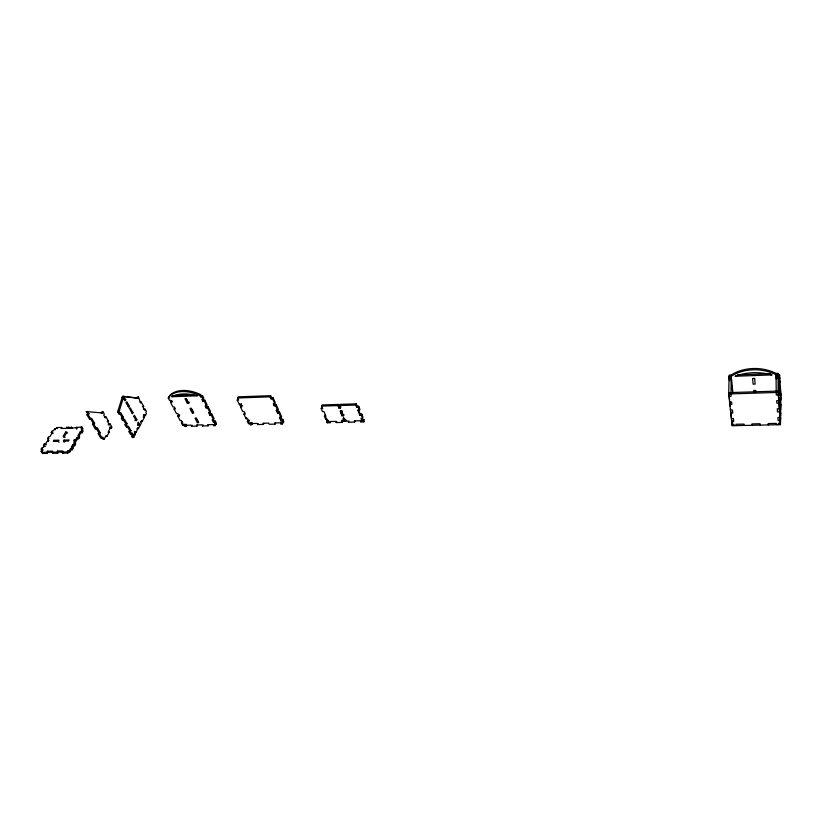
<?xml version="1.0" encoding="UTF-8"?>
<svg xmlns="http://www.w3.org/2000/svg" width="822" height="822" viewBox="0 0 822 822"><rect width="100%" height="100%" fill="white"/><g stroke="black" fill="none" stroke-linecap="round" stroke-linejoin="round"><path stroke-width="1.23" d="M780.9 394.18L780.468 424.666L732.166 425.704L728.713 393.964L729.093 375.171L731.107 375.099A34.586 23.879 1.2 0 1 776.03 373.455L778.105 373.373L779.533 376.086L779.554 374.791L777.53 374.863M731.107 375.099L731.015 396.368L728.98 396.43L729.063 395.094L729.546 399.574M780.355 387.922L780.376 386.628M780.592 391.364L780.612 390.07M780.787 394.108L780.808 392.813M780.468 424.666L778.167 392.423L778.105 373.373M779.729 378.891L779.749 377.596M779.965 382.374L779.986 381.089M778.434 424.707L778.331 423.34L780.376 423.289L780.397 421.933L780.201 419.189L780.181 420.545L778.136 420.587L777.9 417.484L779.955 417.442L779.975 416.086L779.575 410.527L779.554 411.884L777.499 411.935L777.273 408.791L779.338 408.74L779.359 407.383L778.948 401.753L778.927 403.109L776.852 403.16L776.677 400.684L778.753 400.633L778.773 399.276L778.362 393.574L778.342 394.93L776.256 394.992L776.03 373.455M732.34 388.734L732.412 387.429M732.597 391.169L732.176 385.179M732.166 425.704L732.268 423.7M729.669 400.704L729.597 402.04L731.611 401.979L731.878 404.424L729.854 404.475L729.936 403.14L730.296 406.469M731.488 380.658L731.559 379.353M731.744 383.124L731.261 376.517M730.532 408.678L730.46 410.024L732.464 409.973L732.803 413.065L730.799 413.117L730.871 411.781L731.395 418.593L733.388 418.542L733.717 421.604L731.724 421.645L731.796 420.309L731.991 422.107M120.146 413.815L119.015 411.832L123.814 396.348L137.911 398.084L138.497 397.016L137.171 397.067L136.586 398.125L122.468 396.399L117.659 411.873L118.8 413.856L120.146 413.815L120.762 412.706L123.341 417.227L122.735 418.336L123.855 420.309L122.509 420.35L121.389 418.377L121.995 417.268L119.416 412.747L118.8 413.856M326.642 421.614L328.153 421.573L328.605 420.412L327.084 420.453L327.135 422.785L330.167 422.714L329.673 421.542L335.766 421.378L336.249 422.559L342.353 422.405L341.87 421.224L344.171 421.162L343.216 418.788L344.757 418.747L345.713 421.121L348.014 421.059L348.487 422.241L354.642 422.087L354.179 420.905L360.365 420.741L360.827 421.933L363.93 421.85L363.889 419.487L362.338 419.528L361.916 420.7L363.468 420.659L363.889 419.487M361.916 420.7L360.992 418.316L362.543 418.275L362.964 417.103L361.793 414.103L360.242 414.154L359.82 415.326L361.382 415.285L361.793 414.103M360.827 421.933L361.248 420.761M354.642 422.087L355.073 420.915M359.82 415.326L357.94 410.507L359.502 410.455L359.923 409.284L358.752 406.253L357.19 406.304L356.758 407.476L358.33 407.424L358.752 406.253M357.94 410.507L358.361 409.335L360.242 414.154M356.758 407.476L355.813 405.041L356.234 403.869L339.887 404.393L339.445 405.554L340.421 407.969L338.87 408.02L337.893 405.606L338.335 404.434L322.183 404.948L321.721 406.109L322.727 408.513L321.197 408.555L322.44 411.545L323.971 411.503L325.944 416.261L324.423 416.302L325.656 419.261L327.177 419.22L328.153 421.573M348.487 422.241L348.918 421.08M345.713 421.121L346.134 419.95M344.171 421.162L344.603 419.991L343.647 417.627L343.216 418.788M343.555 415.778L341.633 410.99L340.082 411.031L342.014 415.819L343.555 415.778L343.986 414.607M341.87 421.224L342.312 420.052L342.353 422.405M342.116 412.182L342.548 411.021M342.014 415.819L342.455 414.648L340.842 410.661M336.249 422.559L336.681 421.398M341.048 413.425L341.49 412.264M338.87 408.02L339.311 406.859L338.335 404.434M340.421 407.969L340.853 406.808L339.311 406.859M330.167 422.714L330.608 421.552M327.135 422.785L327.084 420.453M325.656 419.261L326.108 418.1L324.875 415.141L324.423 416.302M321.197 408.555L321.649 407.404M280.888 421.676L280.929 423.967L282.398 423.936L281.874 422.775L283.343 422.734L283.826 421.594L282.778 419.271L281.309 419.312L280.826 420.463L282.295 420.422L282.778 419.271M280.929 423.967L281.412 422.827M281.874 422.775L282.357 421.635L282.398 423.936M280.826 420.463L279.644 417.843L281.124 417.802L281.607 416.662L279.501 411.976L278.021 412.028L277.538 413.168L279.007 413.127L279.501 411.976M279.644 417.843L280.127 416.703M250.412 422.477L249.898 423.607L250.443 424.748L251.881 424.707L251.337 423.566L257.111 423.422L257.646 424.563L263.43 424.419L262.896 423.268L268.712 423.114L269.236 424.265L275.072 424.121L275.555 422.981M277.538 413.168L276.336 410.517L276.829 409.377L278.021 412.028M276.336 410.517L277.815 410.476L278.309 409.335L276.182 404.599L274.692 404.65L274.199 405.791L275.689 405.749L276.182 404.599M274.199 405.791L273.264 403.715L274.753 403.664L275.247 402.523L273.099 397.745L271.609 397.797L271.106 398.937L272.596 398.886L273.099 397.745M263.43 424.419L263.924 423.279M257.646 424.563L258.139 423.433M271.106 398.937L270.161 396.831L270.654 395.69L238.226 396.841L237.692 397.971L238.688 400.047L237.229 400.098L239.479 404.814L240.928 404.763L241.452 403.633M251.337 423.566L251.84 422.436L252.385 423.577L251.881 424.707M250.443 424.748L250.946 423.618M249.898 423.607L248.47 423.638L247.371 421.357L247.884 420.227M247.371 421.357L248.809 421.316L249.323 420.186M248.47 423.638L248.974 422.508M248.809 421.316L247.586 418.727L246.138 418.768L246.651 417.638M246.138 418.768L243.939 414.154L244.453 413.024M243.939 414.154L245.377 414.113L244.134 411.493L242.685 411.534L240.456 406.869L240.98 405.739L242.428 405.688M239.479 404.814L240.003 403.684M237.229 400.098L237.753 398.968M184.59 424.203L184.036 425.313L184.621 426.423L185.998 426.392L185.412 425.272L190.91 425.138L191.495 426.248L197.013 426.115L196.437 424.995L201.976 424.851L202.551 425.971L208.12 425.827L207.545 424.707L213.134 424.553L213.699 425.683L215.107 425.652L214.532 424.522L215.939 424.481L216.463 423.361L215.333 421.1L213.936 421.141L213.401 422.261L214.799 422.22L215.333 421.1M213.699 425.683L214.234 424.563M214.532 424.522L215.066 423.402L215.631 424.532L215.107 425.652M213.401 422.261L212.117 419.713L213.525 419.672L214.049 418.552L211.768 413.99L210.36 414.031L209.816 415.151L211.223 415.11L211.768 413.99M208.12 425.827L208.654 424.707M209.816 415.151L208.521 412.572L209.929 412.531L210.473 411.411L208.161 406.798L206.743 406.839L206.199 407.959L207.617 407.918L208.161 406.798M202.551 425.971L203.096 424.851M197.352 422.693L195.02 418.172L196.417 418.141L198.739 422.652L197.352 422.693L197.897 421.573L196.15 418.193M206.199 407.959L205.181 405.934L206.599 405.883L207.144 404.773L204.801 400.108L203.383 400.16L202.829 401.28L204.257 401.228L204.801 400.108M197.013 426.115L197.557 424.995M202.829 401.28L201.801 399.235L203.229 399.184L203.774 398.064L202.592 395.711L201.174 395.762L200.619 396.882L202.048 396.831L202.592 395.711M191.495 426.248L192.04 425.138M200.619 396.882L200.023 395.701L200.578 394.591A27.568 17.283 25.6 0 0 169.599 395.731L169.024 396.831L169.64 397.992L168.243 398.043L169.466 400.365L170.863 400.314L171.921 402.338L170.534 402.39L172.969 406.982L174.346 406.941L175.405 408.945L174.028 408.986L176.432 413.538L177.809 413.497L179.155 416.045L177.778 416.086L180.152 420.597L181.528 420.556L182.854 423.073L181.487 423.114L182.669 425.344L184.036 425.313M185.412 425.272L185.957 424.173L186.543 425.282L185.998 426.392M192.379 413.055L190.016 408.472L191.413 408.431L193.776 413.014L192.379 413.055L192.934 411.945L190.971 408.133M182.669 425.344L183.214 424.244M191.197 410.774L191.752 409.664M181.487 423.114L182.042 422.005M172.384 395.629L171.808 396.728L197.177 395.814L197.732 394.694M188.741 403.232L186.347 398.588L184.94 398.639L187.334 403.283L188.741 403.232L189.307 402.122M187.334 403.283L187.899 402.174L185.988 398.454M177.778 416.086L178.333 414.987L179.71 414.946L179.155 416.045M174.028 408.986L174.593 407.876M170.534 402.39L171.11 401.28L172.497 401.228M168.243 398.043L168.818 396.944M130.451 434.232L131.047 433.122L132.301 435.321L131.705 436.431L132.332 437.52L133.667 437.489L133.041 436.4L133.637 435.29L132.383 433.091L131.787 434.201L130.451 434.232L129.033 431.756L129.629 430.646L126.413 424.789L127.02 423.679L124.461 419.199L123.855 420.309M139.504 424.316L138.918 425.406L137.685 423.207L138.271 422.118L139.504 424.316L138.178 424.358L137.593 425.436M133.667 437.489L135.435 434.17L134.818 433.081L135.702 431.427L136.318 432.526L134.993 432.557L134.366 431.458M136.318 432.526L137.757 427.584L138.373 428.683L137.038 428.714M138.373 428.683L141.271 423.238L140.665 422.148L141.528 420.525L142.144 421.614L140.819 421.655M142.144 421.614L144.436 417.309L143.829 416.209L144.693 414.607L145.299 415.696L143.984 415.737L143.377 414.648M145.299 415.696L146.439 413.558L145.833 412.469L146.408 411.401L145.196 409.212L143.881 409.253M145.196 409.212L144.631 410.281L143.11 407.527L143.686 406.458L141.25 402.03L139.925 402.081M131.787 434.201L130.369 431.725L130.965 430.615L128.448 426.186L127.842 427.296L126.506 427.327L125.067 424.82L125.674 423.71L123.115 419.241L122.509 420.35M133.811 416.302L134.397 415.213L136.884 419.641L136.298 420.73L133.688 416.364M134.962 420.772L135.558 419.682L136.884 419.641M141.25 402.03L140.675 403.099L138.497 397.016M130.482 408.236L132.989 412.716L132.404 413.805L129.886 409.325L130.482 408.236L129.146 408.277M126.506 427.327L127.102 426.217M126.239 402.842L126.845 401.753L129.383 406.274L128.787 407.352L126.013 402.698M102.76 439.246L104.075 439.215L106.213 435.372L106.85 436.451L105.545 436.482M108.185 425.077L108.792 423.998L110.086 423.957L111.987 427.214L111.391 428.293L110.086 428.324L109.46 427.245L110.754 427.214L108.638 431.005L109.275 432.095L106.85 436.451M87.625 413.826L86.279 411.565L87.605 411.524L88.951 413.785L87.625 413.826L86.978 414.925L89.66 419.415L90.985 419.384L91.622 418.275L94.602 423.299L93.287 423.34L92.66 424.44L95.301 428.868L96.616 428.837L97.243 427.728L100.181 432.68L98.866 432.711L98.25 433.811L100.849 438.177L102.164 438.147L102.781 437.047L104.075 439.215M110.086 423.957L109.49 425.036L107.898 422.313L108.504 421.234L105.946 416.857L104.641 416.888M123.845 398.578L124.451 397.488L125.735 399.759L125.129 400.848L123.536 398.29M98.25 433.811L99.565 433.78L100.181 432.68M105.946 416.857L105.339 417.936L103.726 415.182L104.343 414.093L103.048 411.884L101.743 411.925L101.127 413.004L102.431 412.963L103.048 411.884M95.301 428.868L95.927 427.769M92.66 424.44L93.975 424.399L94.602 423.299M48.118 452.285L47.46 453.384L42.395 453.467L41.1 451.329L42.364 451.309L41.706 452.408L46.772 452.326L47.429 451.216L48.118 452.285L56.975 452.151L57.622 451.042L58.3 452.11L67.25 451.977L67.897 450.867L68.575 451.936L69.86 451.915L71.144 449.696L72.428 449.675L73.384 448.011L72.716 446.942L71.432 446.963L72.1 448.041M67.897 450.867L69.192 450.836L70.476 448.627L71.761 448.596L73.374 445.832L74.658 445.812L75.614 444.157L74.946 443.089L73.661 443.109L74.936 440.921M71.432 446.963L72.706 444.764L74.001 444.733L75.593 442L74.288 439.862L73.651 440.952L76.23 440.9L77.484 438.722L78.768 438.701L79.703 437.068L79.046 435.999L77.771 436.03L80.279 431.704L81.553 431.673L82.488 430.06L83.135 431.129L82.2 432.742L80.926 432.773L78.111 437.623L76.826 437.653L75.562 439.832L74.288 439.862M89.66 419.415L90.297 418.316M86.978 414.925L88.314 414.884L88.951 413.785M81.83 429.053L81.183 427.974L81.799 426.906L83.104 429.012M57.622 451.042L62.749 450.949L62.102 452.059L62.78 453.128L67.928 453.045L68.575 451.936M62.78 453.128L63.428 452.018M72.326 428.241L71.668 427.173L71.041 428.241L81.799 426.906M47.429 451.216L52.516 451.134L51.868 452.234L52.546 453.302L57.653 453.22L58.3 452.11M63.808 437.427L66.942 432.033L65.678 432.064L63.14 436.359L64.404 436.328L65.072 437.396M71.668 427.173L67.887 428.324L68.514 427.255L69.171 428.324M63.438 441.167L64.075 440.078L69.171 439.965L68.534 441.054L63.438 441.167L64.106 442.236L64.743 441.147L64.075 440.078M52.546 453.302L53.204 452.192M68.514 427.255L66.633 427.306L66.007 428.375L60.982 428.498L61.609 427.44L62.277 428.498M59.03 442.339L58.362 441.27L58.999 440.191L53.944 440.294L53.296 441.383L58.403 441.28M48.262 441.486L48.909 440.407L47.655 440.438L48.334 441.496L46.998 441.517L45.703 443.685L44.439 443.705L43.463 445.339L44.141 446.397L45.405 446.377M61.609 427.44L56.615 427.574L55.978 428.632L54.735 428.663L53.451 430.79L52.207 430.82L51.241 432.413L51.909 433.471L53.163 433.441L52.495 432.382L51.241 432.413M41.85 450.22L41.162 449.161L42.148 447.517L43.402 447.497L44.717 445.319L43.463 445.339M48.375 439.359L47.697 438.301L48.673 436.698L49.916 436.667L52.495 432.382M41.1 451.329L42.415 449.131L43.104 450.199M47.655 440.438L48.95 438.28L47.697 438.301M122.468 396.399L123.814 396.348M121.862 397.478L123.208 397.427M173.658 395.577L193.93 394.837M737.611 374.863L770.646 373.65M729.022 376.486L731.035 376.404A34.616 23.889 1.3 0 1 776.009 374.77L778.074 374.698M136.586 398.125L137.911 398.084M124.389 399.811L125.735 399.759M237.692 397.971L270.161 396.831M128.047 406.315L129.383 406.274M142.37 406.5L143.686 406.458M118.276 410.764L119.632 410.723M240.456 406.869L241.915 406.818L240.928 404.763M117.659 411.873L119.015 411.832M728.795 392.618L778.187 391.067M321.721 406.109L337.893 405.606M339.445 405.554L355.813 405.041M728.713 393.964L778.167 392.423M131.664 412.757L132.989 412.716M121.995 417.268L123.341 417.227M143.12 417.35L144.436 417.309M121.389 418.377L122.735 418.336M107.199 421.275L108.504 421.234M125.674 423.71L127.02 423.679M125.067 424.82L126.413 424.789M81.183 427.974L82.447 427.943L81.214 430.091L82.488 430.06M280.405 422.816L274.548 422.97L275.072 424.121M129.629 430.646L130.965 430.615M67.599 433.091L66.346 433.122L65.678 432.064M107.98 432.125L109.275 432.095M129.033 431.756L130.369 431.725M134.109 434.201L135.435 434.17M132.301 435.321L133.637 435.29M131.705 436.431L133.041 436.4M732.012 424.347L734.005 424.306L734.149 425.662M74.329 444.188L75.614 444.157M41.162 449.161L42.415 449.131M86.279 411.565L102.431 412.963M46.772 452.326L47.46 453.384M45.703 443.685L46.381 444.743M44.439 443.705L45.128 444.764M56.975 452.151L57.653 453.22M53.944 440.294L54.622 441.363M54.735 428.663L55.393 429.721M67.25 451.977L67.928 453.045M70.476 448.627L71.144 449.696M56.615 427.574L57.283 428.632M69.192 450.836L69.86 451.915M71.761 448.596L72.428 449.675M74.001 444.733L74.658 445.812M72.706 444.764L73.374 445.832M75.562 439.832L76.23 440.9M66.633 427.306L67.291 428.375M78.111 437.623L78.768 438.701M76.826 437.653L77.484 438.722M69.778 427.224L70.435 428.293M80.279 431.704L80.926 432.773M76.723 427.039L77.371 428.108M76.097 428.108L76.754 429.176M81.553 431.673L82.2 432.742M88.314 414.884L93.287 423.34M93.975 424.399L98.866 432.711M99.565 433.78L102.164 438.147M110.754 427.214L111.391 428.293M202.048 396.831L203.229 399.184M204.257 401.228L206.599 405.883M207.617 407.918L209.929 412.531M211.223 415.11L213.525 419.672M214.799 422.22L215.939 424.481M200.578 394.591L201.174 395.762M205.726 404.814L206.743 406.839M209.487 412.315L210.36 414.031M213.073 419.446L213.936 421.141M272.596 398.886L274.753 403.664M275.689 405.749L277.815 410.476M279.007 413.127L281.124 417.802M282.295 420.422L283.343 422.734M270.654 395.69L271.609 397.797M280.518 417.576L281.309 419.312M358.33 407.424L359.502 410.455M361.382 415.285L362.543 418.275M363.468 420.659L363.93 421.85M356.234 403.869L357.19 406.304M729.556 379.425L729.248 376.589L729.474 380.73M731.035 376.404L732.834 393.389M736.132 425.611L735.988 424.265L743.972 424.09L744.105 425.447M752.12 425.272L751.996 423.916L760.052 423.741L760.175 425.097M753.846 392.361L753.682 390.501L755.706 390.44L755.87 392.3M768.262 424.923L768.159 423.556L776.287 423.381L776.389 424.748M776.009 374.77L776.317 379.086M780.746 405.267L780.653 403.9L780.715 407.25M780.623 413.887L780.53 412.521L780.592 415.891M780.561 418.573L780.458 417.206L780.53 420.597M779.554 374.791L780.879 395.474M780.849 398.074L780.746 396.707L780.818 400.026M171.808 396.728A34.041 21.228 25.3 0 1 197.177 395.814M169.024 396.831A27.588 17.272 25.6 0 1 200.023 395.701M780.17 402.677L780.15 404.003L779.78 397.129L780.17 402.677M780.386 405.78L780.561 409.849L780.386 405.78M778.403 377.688L778.383 379.014L778.198 374.822L778.403 377.688M778.578 380.196L778.968 387.213L778.578 380.196M779.164 388.364L779.533 395.31L779.164 388.364M771.868 374.924L735.074 376.26A42.703 29.263 1.4 0 1 771.868 374.924M754.647 378.418L752.603 378.49L753.116 384.172L755.151 384.1L754.647 378.418"/></g></svg>
